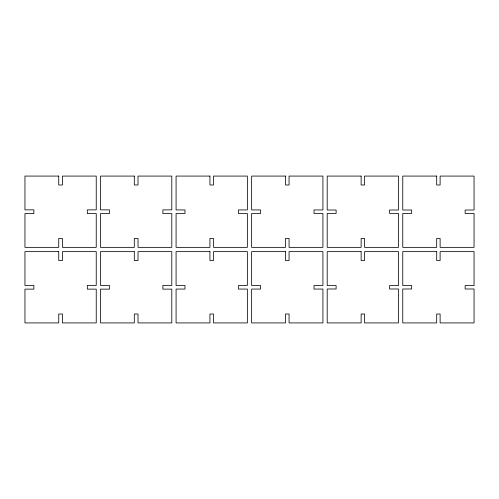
<?xml version="1.0" encoding="UTF-8"?>
<svg xmlns="http://www.w3.org/2000/svg" width="499" height="499" viewBox="0 0 499 499"><rect width="100%" height="100%" fill="white"/><g stroke="black" fill="none" stroke-linecap="round" stroke-linejoin="round"><path stroke-width="0.75" d="M58.739 176.078L24.95 176.078L24.95 209.867L33.863 209.867L33.863 213.572L24.95 213.572L24.95 247.361L58.739 247.361L58.739 238.453L62.444 238.453L62.444 247.361L96.238 247.361L96.238 213.572L87.325 213.572L87.325 209.867L96.238 209.867L96.238 176.078L62.444 176.078L62.444 184.986L58.739 184.986L58.739 176.078M134.3 176.078L100.511 176.078L100.511 209.867L109.424 209.867L109.424 213.572L100.511 213.572L100.511 247.361L134.3 247.361L134.3 238.453L138.011 238.453L138.011 247.361L171.799 247.361L171.799 213.572L162.886 213.572L162.886 209.867L171.799 209.867L171.799 176.078L138.011 176.078L138.011 184.986L134.3 184.986L134.3 176.078M209.936 176.078L176.078 176.078L176.078 209.936L184.986 209.936L184.986 213.503L176.078 213.503L176.078 247.361L209.936 247.361L209.936 238.453L213.503 238.453L213.503 247.361L247.361 247.361L247.361 213.503L238.453 213.503L238.453 209.936L247.361 209.936L247.361 176.078L213.503 176.078L213.503 184.986L209.936 184.986L209.936 176.078M285.497 176.078L251.639 176.078L251.639 209.936L260.547 209.936L260.547 213.503L251.639 213.503L251.639 247.361L285.497 247.361L285.497 238.453L289.064 238.453L289.064 247.361L322.922 247.361L322.922 213.503L314.014 213.503L314.014 209.936L322.922 209.936L322.922 176.078L289.064 176.078L289.064 184.986L285.497 184.986L285.497 176.078M361.133 176.078L327.201 176.078L327.201 210.01L336.114 210.01L336.114 213.429L327.201 213.429L327.201 247.361L361.133 247.361L361.133 238.453L364.557 238.453L364.557 247.361L398.489 247.361L398.489 213.429L389.576 213.429L389.576 210.01L398.489 210.01L398.489 176.078L364.557 176.078L364.557 184.986L361.133 184.986L361.133 176.078M436.694 176.078L402.762 176.078L402.762 210.01L411.675 210.01L411.675 213.429L402.762 213.429L402.762 247.361L436.694 247.361L436.694 238.453L440.118 238.453L440.118 247.361L474.05 247.361L474.05 213.429L465.137 213.429L465.137 210.01L474.05 210.01L474.05 176.078L440.118 176.078L440.118 184.986L436.694 184.986L436.694 176.078M58.739 251.639L24.95 251.639L24.95 285.428L33.863 285.428L33.863 289.133L24.95 289.133L24.95 322.922L58.739 322.922L58.739 314.014L62.444 314.014L62.444 322.922L96.238 322.922L96.238 289.133L87.325 289.133L87.325 285.428L96.238 285.428L96.238 251.639L62.444 251.639L62.444 260.547L58.739 260.547L58.739 251.639M134.3 251.639L100.511 251.639L100.511 285.428L109.424 285.428L109.424 289.133L100.511 289.133L100.511 322.922L134.3 322.922L134.3 314.014L138.011 314.014L138.011 322.922L171.799 322.922L171.799 289.133L162.886 289.133L162.886 285.428L171.799 285.428L171.799 251.639L138.011 251.639L138.011 260.547L134.3 260.547L134.3 251.639M209.936 251.639L176.078 251.639L176.078 285.497L184.986 285.497L184.986 289.064L176.078 289.064L176.078 322.922L209.936 322.922L209.936 314.014L213.503 314.014L213.503 322.922L247.361 322.922L247.361 289.064L238.453 289.064L238.453 285.497L247.361 285.497L247.361 251.639L213.503 251.639L213.503 260.547L209.936 260.547L209.936 251.639M285.497 251.639L251.639 251.639L251.639 285.497L260.547 285.497L260.547 289.064L251.639 289.064L251.639 322.922L285.497 322.922L285.497 314.014L289.064 314.014L289.064 322.922L322.922 322.922L322.922 289.064L314.014 289.064L314.014 285.497L322.922 285.497L322.922 251.639L289.064 251.639L289.064 260.547L285.497 260.547L285.497 251.639M361.133 251.639L327.201 251.639L327.201 285.571L336.114 285.571L336.114 288.99L327.201 288.99L327.201 322.922L361.133 322.922L361.133 314.014L364.557 314.014L364.557 322.922L398.489 322.922L398.489 288.99L389.576 288.99L389.576 285.571L398.489 285.571L398.489 251.639L364.557 251.639L364.557 260.547L361.133 260.547L361.133 251.639M436.694 251.639L402.762 251.639L402.762 285.571L411.675 285.571L411.675 288.99L402.762 288.99L402.762 322.922L436.694 322.922L436.694 314.014L440.118 314.014L440.118 322.922L474.05 322.922L474.05 288.99L465.137 288.99L465.137 285.571L474.05 285.571L474.05 251.639L440.118 251.639L440.118 260.547L436.694 260.547L436.694 251.639"/></g></svg>
